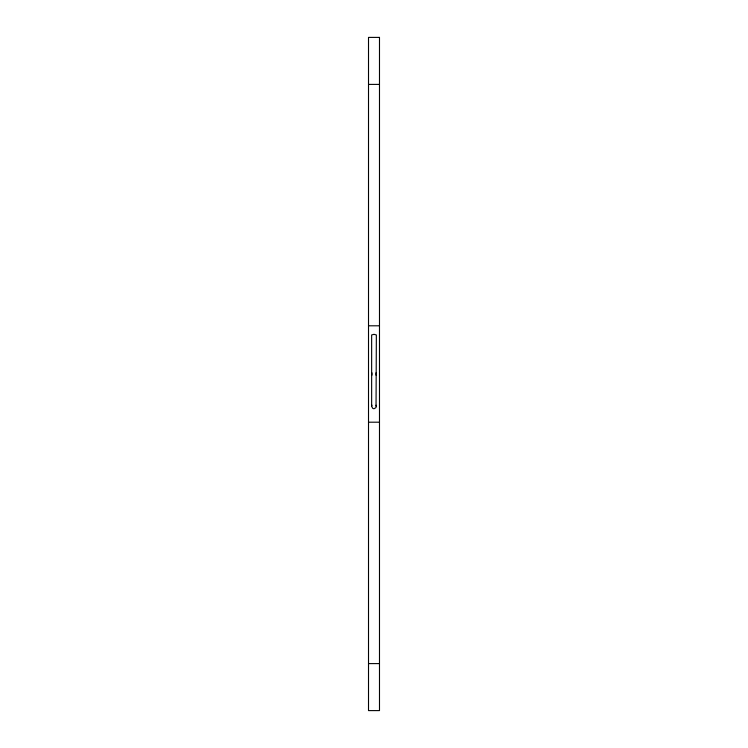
<?xml version="1.0" encoding="UTF-8"?>
<svg xmlns="http://www.w3.org/2000/svg" width="748" height="748" viewBox="0 0 748 748"><rect width="100%" height="100%" fill="white"/><g stroke="black" fill="none" stroke-linecap="round" stroke-linejoin="round"><path stroke-width="1.12" d="M371.644 406.379L371.644 334.954L374 334.319L376.356 334.954L376.038 407.567L374 408.754L372.822 408.436L371.644 406.379L371.962 405.192M371.962 372.813L371.962 375.187M376.038 375.187L376.038 372.813M368.512 84.402L379.488 84.402M368.512 325.801L379.488 325.801M368.512 422.199L379.488 422.199M368.512 663.598L379.488 663.598M376.038 405.192L376.356 406.379M379.488 37.4L368.512 37.4L368.512 710.6L379.488 710.6L379.488 37.4"/></g></svg>
